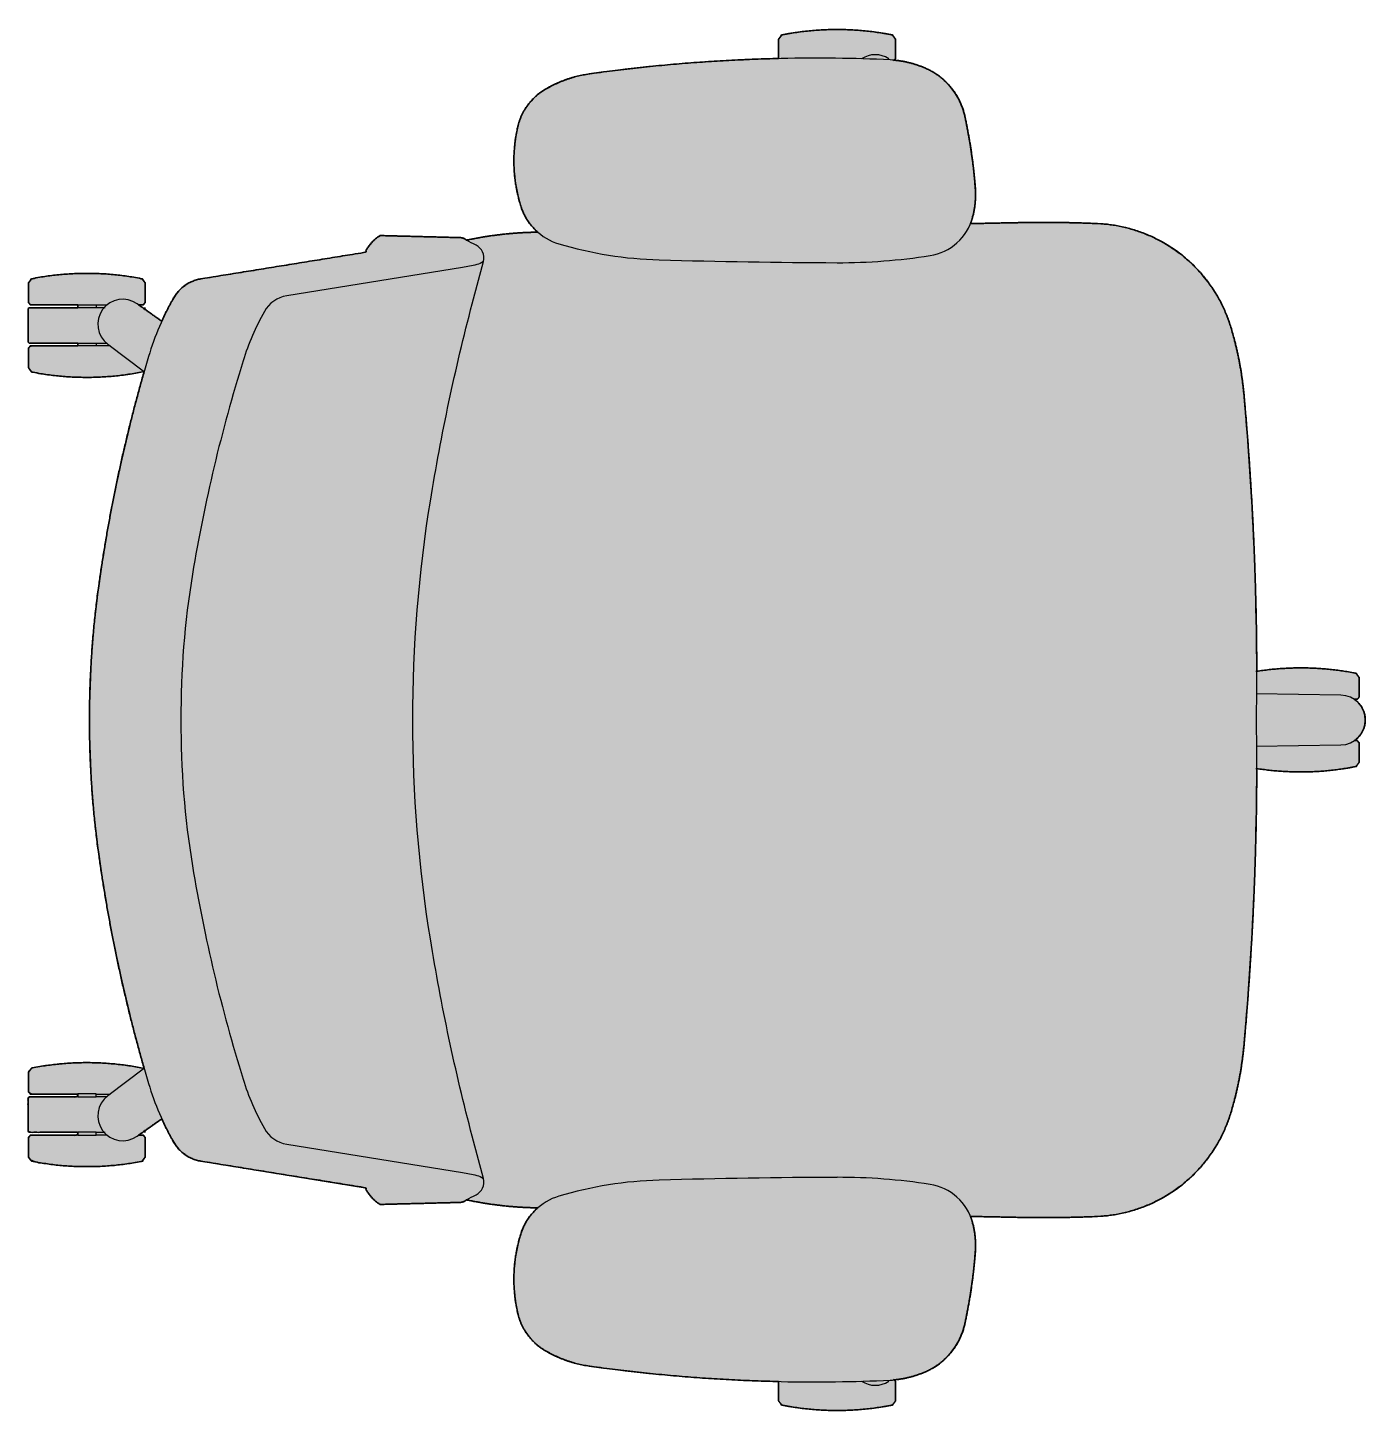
# Model space of a CAD drawing. Header units: millimetres. Extents: x 0 to 2114, y 0 to 2886.
# Drawn here: x 1334 to 2012, y 301 to 1002 of the extents above; entities that cross this region are included whole.
import ezdxf

# ---------------------------------------------------------------- set-up
doc = ezdxf.new("R2010")
doc.units = ezdxf.units.MM
doc.layers.add('Blocks', color=7, linetype='Continuous')
doc.layers.add('Blocks$Fill', color=7, linetype='Continuous', true_color=0xffffff)
doc.layers.add('Blocks$Inner', color=7, linetype='Continuous', lineweight=25, true_color=0x007f00)
doc.layers.add('Blocks$Outline', color=7, linetype='Continuous', lineweight=35, true_color=0xff3f3f)

# ---------------------------------------------------------------- blocks, each defined once
blk = doc.blocks.new('Verus Stool Office Chair Top')
at = {"layer": 'Blocks$Fill'}
blk.add_hatch(color=256, dxfattribs=at).paths.add_polyline_path([(446.39, -251.44), (471.2, -251.93), (490.94, -252.01), (510.66, -251.46), (512.01, -251.39), (513.36, -251.3), (514.71, -251.18), (516.07, -251.03), (517.44, -250.86), (518.8, -250.66), (520.17, -250.43), (521.55, -250.18), (522.92, -249.9), (524.29, -249.59), (525.67, -249.26), (527.04, -248.9), (528.41, -248.51), (529.78, -248.09), (531.14, -247.64), (532.5, -247.17), (533.85, -246.67), (535.2, -246.14), (536.54, -245.58), (537.87, -245), (539.2, -244.38), (540.51, -243.74), (541.82, -243.08), (543.11, -242.38), (544.39, -241.66), (545.66, -240.92), (546.92, -240.14), (548.16, -239.34), (549.38, -238.52), (550.59, -237.67), (551.79, -236.8), (552.96, -235.9), (554.12, -234.98), (555.26, -234.04), (556.38, -233.07), (557.48, -232.09), (558.55, -231.08), (559.61, -230.05), (560.65, -229.01), (561.66, -227.94), (562.65, -226.85), (563.61, -225.75), (564.56, -224.63), (565.48, -223.5), (566.37, -222.35), (567.24, -221.19), (568.08, -220.01), (568.9, -218.82), (569.69, -217.62), (570.46, -216.41), (571.2, -215.18), (571.91, -213.95), (572.6, -212.71), (573.26, -211.46), (573.89, -210.2), (574.5, -208.94), (575.08, -207.67), (575.64, -206.4), (576.16, -205.12), (576.67, -203.84), (577.14, -202.56), (577.59, -201.27), (578.01, -199.99), (578.41, -198.7), (579.61, -194.5), (580.7, -190.27), (581.69, -186.02), (582.57, -181.73), (583.35, -177.43), (584.01, -173.11), (584.57, -168.77), (585.01, -164.43), (587.77, -129.54), (589.77, -94.58), (591, -59.59), (591.46, -24.59), (594.58, -25.04), (597.71, -25.42), (600.85, -25.73), (604, -25.98), (607.16, -26.16), (610.32, -26.27), (613.49, -26.31), (616.66, -26.28), (619.83, -26.18), (622.99, -26.01), (626.15, -25.77), (629.3, -25.47), (632.43, -25.09), (635.56, -24.65), (638.67, -24.14), (641.76, -23.57), (643.32, -21.5), (643.32, -11.5), (642.39, -10.39), (641, -10.39), (641.32, -10.16), (641.63, -9.92), (641.94, -9.67), (642.24, -9.41), (642.54, -9.14), (642.82, -8.86), (643.1, -8.58), (643.36, -8.28), (643.62, -7.98), (643.86, -7.66), (644.1, -7.35), (644.32, -7.02), (644.54, -6.69), (644.74, -6.35), (644.93, -6.01), (645.11, -5.67), (645.28, -5.32), (645.44, -4.97), (645.59, -4.61), (645.72, -4.26), (645.84, -3.9), (645.95, -3.54), (646.05, -3.18), (646.14, -2.82), (646.22, -2.46), (646.28, -2.1), (646.34, -1.75), (646.38, -1.39), (646.42, -1.04), (646.44, -0.69), (646.45, -0.34), (646.46, 0), (646.45, 0.35), (646.44, 0.7), (646.41, 1.05), (646.38, 1.41), (646.33, 1.77), (646.28, 2.13), (646.21, 2.49), (646.13, 2.85), (646.04, 3.22), (645.94, 3.58), (645.83, 3.95), (645.7, 4.31), (645.56, 4.67), (645.41, 5.03), (645.25, 5.38), (645.08, 5.74), (644.89, 6.09), (644.7, 6.43), (644.49, 6.77), (644.27, 7.1), (644.04, 7.43), (643.8, 7.75), (643.55, 8.06), (643.28, 8.37), (643.01, 8.67), (642.73, 8.96), (642.44, 9.23), (642.14, 9.5), (641.83, 9.76), (641.52, 10.01), (641.2, 10.25), (640.87, 10.48), (642.39, 10.48), (643.32, 11.59), (643.32, 21.58), (641.76, 23.66), (638.67, 24.23), (635.56, 24.74), (632.43, 25.18), (629.3, 25.56), (626.15, 25.86), (622.99, 26.1), (619.83, 26.27), (616.66, 26.36), (613.49, 26.39), (610.32, 26.35), (607.16, 26.25), (604, 26.07), (600.85, 25.82), (597.71, 25.51), (594.58, 25.12), (591.46, 24.67), (591, 59.66), (589.77, 94.63), (587.77, 129.56), (585.01, 164.43), (584.57, 168.77), (584.01, 173.11), (583.35, 177.43), (582.57, 181.73), (581.69, 186.02), (580.7, 190.27), (579.61, 194.5), (578.41, 198.7), (578.01, 199.99), (577.59, 201.27), (577.14, 202.56), (576.67, 203.84), (576.16, 205.12), (575.64, 206.4), (575.08, 207.67), (574.5, 208.94), (573.89, 210.2), (573.26, 211.46), (572.6, 212.71), (571.91, 213.95), (571.2, 215.18), (570.46, 216.41), (569.69, 217.62), (568.9, 218.82), (568.08, 220.01), (567.24, 221.19), (566.37, 222.35), (565.48, 223.5), (564.56, 224.63), (563.61, 225.75), (562.65, 226.85), (561.66, 227.94), (560.65, 229.01), (559.61, 230.05), (558.55, 231.08), (557.48, 232.09), (556.38, 233.07), (555.26, 234.04), (554.12, 234.98), (552.96, 235.9), (551.79, 236.8), (550.59, 237.67), (549.38, 238.52), (548.16, 239.34), (546.92, 240.14), (545.66, 240.92), (544.39, 241.66), (543.11, 242.38), (541.82, 243.08), (540.51, 243.74), (539.2, 244.38), (537.87, 245), (536.54, 245.58), (535.2, 246.14), (533.85, 246.67), (532.5, 247.17), (531.14, 247.64), (529.78, 248.09), (528.41, 248.51), (527.04, 248.9), (525.67, 249.26), (524.29, 249.59), (522.92, 249.9), (521.55, 250.18), (520.17, 250.43), (518.8, 250.66), (517.44, 250.86), (516.07, 251.03), (514.71, 251.18), (513.36, 251.3), (512.01, 251.39), (510.66, 251.46), (490.94, 252.01), (471.2, 251.93), (446.39, 251.44), (446.69, 252.22), (446.97, 253.01), (447.22, 253.8), (447.44, 254.59), (447.68, 255.52), (447.9, 256.46), (448.1, 257.4), (448.28, 258.35), (448.44, 259.3), (448.58, 260.26), (448.7, 261.22), (448.79, 262.18), (448.87, 263.15), (448.93, 264.11), (448.96, 265.08), (448.98, 266.04), (448.98, 267.01), (448.95, 267.97), (448.9, 268.93), (448.84, 269.89), (447.96, 278.96), (446.78, 288), (445.29, 297), (443.5, 305.93), (443.28, 306.89), (443.02, 307.85), (442.74, 308.8), (442.43, 309.75), (442.09, 310.7), (441.72, 311.64), (441.32, 312.58), (440.89, 313.5), (440.44, 314.42), (439.95, 315.33), (439.44, 316.22), (438.89, 317.1), (438.32, 317.96), (437.73, 318.81), (437.11, 319.64), (436.46, 320.45), (435.79, 321.24), (435.09, 322.01), (434.38, 322.76), (433.64, 323.48), (432.88, 324.19), (432.1, 324.86), (431.31, 325.51), (430.5, 326.14), (429.67, 326.74), (428.83, 327.31), (427.98, 327.86), (427.11, 328.37), (426.24, 328.86), (425.36, 329.32), (424.46, 329.75), (423.57, 330.16), (421.93, 330.83), (420.28, 331.45), (418.6, 332.02), (416.9, 332.52), (415.18, 332.97), (413.45, 333.36), (411.71, 333.69), (409.97, 333.97), (408.87, 334.11), (407.78, 334.22), (408.39, 334.95), (408.39, 344.94), (406.83, 347.01), (403.38, 347.65), (399.91, 348.21), (396.42, 348.68), (392.91, 349.06), (389.39, 349.36), (385.86, 349.58), (382.33, 349.71), (378.79, 349.75), (375.25, 349.71), (371.72, 349.58), (368.19, 349.36), (364.67, 349.06), (361.16, 348.68), (357.67, 348.21), (354.2, 347.65), (350.75, 347.01), (349.2, 344.94), (349.2, 335.06), (325.13, 334.16), (301.1, 332.56), (277.12, 330.26), (253.23, 327.25), (251.74, 327.02), (250.25, 326.75), (248.76, 326.45), (247.28, 326.1), (245.8, 325.72), (244.34, 325.3), (242.88, 324.85), (241.44, 324.35), (240.01, 323.82), (238.59, 323.26), (237.19, 322.66), (235.81, 322.02), (234.45, 321.35), (233.1, 320.65), (231.78, 319.91), (230.47, 319.14), (229.87, 318.77), (229.27, 318.37), (228.67, 317.96), (228.09, 317.53), (227.51, 317.09), (226.94, 316.63), (226.39, 316.16), (225.84, 315.67), (225.3, 315.17), (224.78, 314.65), (224.27, 314.12), (223.77, 313.57), (223.28, 313.01), (222.81, 312.44), (222.35, 311.86), (221.9, 311.26), (221.48, 310.66), (221.06, 310.04), (220.67, 309.42), (220.28, 308.78), (219.92, 308.14), (219.57, 307.48), (219.24, 306.83), (218.93, 306.16), (218.63, 305.49), (218.36, 304.81), (218.09, 304.13), (217.85, 303.44), (217.63, 302.76), (217.42, 302.07), (217.23, 301.37), (217.06, 300.68), (216.52, 298.2), (216.06, 295.69), (215.69, 293.16), (215.4, 290.61), (215.19, 288.05), (215.07, 285.48), (215.04, 282.9), (215.09, 280.33), (215.23, 277.75), (215.46, 275.18), (215.77, 272.63), (216.16, 270.09), (216.64, 267.57), (217.21, 265.08), (217.85, 262.61), (218.57, 260.18), (218.87, 259.27), (219.21, 258.37), (219.57, 257.48), (219.97, 256.59), (220.4, 255.71), (220.86, 254.84), (221.36, 253.98), (221.88, 253.14), (222.44, 252.31), (223.03, 251.5), (223.65, 250.71), (224.29, 249.94), (224.63, 249.56), (224.97, 249.19), (225.31, 248.83), (225.66, 248.47), (226.02, 248.11), (226.39, 247.77), (226.76, 247.43), (227.14, 247.09), (225.83, 247.07), (221.45, 246.93), (217.07, 246.68), (212.7, 246.34), (208.33, 245.88), (203.98, 245.33), (199.64, 244.67), (195.32, 243.9), (191.02, 243.04), (190.94, 243.11), (190.85, 243.18), (190.76, 243.25), (190.67, 243.32), (190.57, 243.39), (190.48, 243.45), (190.38, 243.52), (190.28, 243.58), (190.18, 243.64), (190.08, 243.69), (189.98, 243.75), (189.88, 243.8), (189.77, 243.85), (189.67, 243.9), (189.56, 243.95), (189.45, 243.99), (189.34, 244.03), (189.23, 244.07), (189.12, 244.11), (189.01, 244.14), (188.9, 244.17), (188.78, 244.2), (188.67, 244.23), (188.56, 244.25), (188.44, 244.27), (188.33, 244.29), (188.22, 244.31), (188.1, 244.32), (187.99, 244.33), (187.88, 244.34), (187.76, 244.35), (187.65, 244.35), (147.25, 245.38), (146.95, 245.19), (146.65, 245), (146.35, 244.8), (146.06, 244.59), (145.77, 244.38), (145.49, 244.16), (145.2, 243.94), (144.92, 243.71), (144.65, 243.48), (144.38, 243.24), (144.11, 242.99), (143.85, 242.74), (143.59, 242.49), (143.34, 242.23), (143.09, 241.96), (142.84, 241.69), (142.6, 241.42), (142.37, 241.14), (142.14, 240.86), (141.92, 240.57), (141.7, 240.28), (141.49, 239.99), (141.29, 239.69), (141.09, 239.39), (140.89, 239.09), (140.7, 238.78), (140.52, 238.47), (140.35, 238.16), (140.18, 237.84), (140.01, 237.52), (139.85, 237.2), (139.7, 236.88), (56.56, 223.47), (56.04, 223.38), (55.52, 223.28), (55, 223.16), (54.48, 223.02), (53.97, 222.87), (53.45, 222.71), (52.94, 222.53), (52.43, 222.33), (51.92, 222.12), (51.42, 221.9), (50.92, 221.66), (50.44, 221.4), (49.95, 221.14), (49.48, 220.85), (49.01, 220.56), (48.55, 220.25), (48.1, 219.93), (47.66, 219.6), (47.22, 219.25), (46.8, 218.89), (46.39, 218.53), (45.99, 218.15), (45.61, 217.76), (45.23, 217.36), (44.87, 216.95), (44.52, 216.54), (44.18, 216.11), (43.86, 215.68), (43.55, 215.24), (43.25, 214.8), (42.97, 214.35), (42.7, 213.9), (41.07, 210.98), (39.51, 208.03), (38.02, 205.04), (36.6, 202.01), (24.78, 210.33), (27.32, 210.33), (28.25, 211.44), (28.25, 221.43), (26.7, 223.5), (23.25, 224.14), (19.78, 224.69), (16.28, 225.17), (12.78, 225.55), (9.26, 225.85), (5.73, 226.07), (2.2, 226.2), (-1.34, 226.24), (-4.88, 226.2), (-8.41, 226.07), (-11.94, 225.85), (-15.46, 225.55), (-18.97, 225.17), (-22.46, 224.69), (-25.93, 224.14), (-29.38, 223.5), (-30.94, 221.43), (-30.94, 211.44), (-30, 210.33), (-5.98, 210.33), (-5.98, 208.85), (-30.51, 208.85), (-31.16, 208.36), (-31.16, 191.42), (-30.51, 190.93), (-5.98, 190.93), (-5.98, 189.45), (-30, 189.45), (-30.94, 188.34), (-30.94, 178.35), (-29.38, 176.28), (-25.87, 175.63), (-22.34, 175.07), (-18.78, 174.59), (-15.21, 174.21), (-11.63, 173.91), (-8.04, 173.7), (-4.44, 173.57), (-0.84, 173.54), (2.76, 173.6), (6.36, 173.75), (9.95, 173.98), (13.53, 174.31), (17.1, 174.72), (20.65, 175.22), (24.18, 175.81), (27.68, 176.48), (20.58, 149.96), (14.4, 123.2), (9.15, 96.24), (4.83, 69.14), (3.69, 60.55), (2.7, 51.93), (1.86, 43.3), (1.18, 34.65), (0.66, 26), (0.28, 17.33), (0.06, 8.67), (0.06, -8.67), (0.28, -17.33), (0.66, -26), (1.18, -34.65), (1.86, -43.3), (2.7, -51.93), (3.69, -60.55), (4.83, -69.14), (9.15, -96.24), (14.4, -123.2), (20.58, -149.96), (27.68, -176.48), (24.18, -175.81), (20.65, -175.22), (17.1, -174.72), (13.53, -174.31), (9.95, -173.98), (6.36, -173.75), (2.76, -173.6), (-0.84, -173.54), (-4.44, -173.57), (-8.04, -173.7), (-11.63, -173.91), (-15.21, -174.21), (-18.78, -174.59), (-22.34, -175.07), (-25.87, -175.63), (-29.38, -176.28), (-30.94, -178.35), (-30.94, -188.34), (-30, -189.45), (-5.98, -189.45), (-5.98, -190.85), (-5.98, -190.93), (-30.51, -190.93), (-31.16, -191.42), (-31.16, -208.36), (-30.51, -208.85), (-5.98, -208.85), (-5.98, -210.24), (-5.98, -210.33), (-30, -210.33), (-30.94, -211.44), (-30.94, -221.43), (-29.38, -223.5), (-25.93, -224.14), (-22.46, -224.69), (-18.97, -225.17), (-15.46, -225.55), (-11.94, -225.85), (-8.41, -226.07), (-4.88, -226.2), (-1.34, -226.24), (2.2, -226.2), (5.73, -226.07), (9.26, -225.85), (12.78, -225.55), (16.28, -225.17), (19.78, -224.69), (23.25, -224.14), (26.7, -223.5), (28.25, -221.43), (28.25, -211.44), (27.32, -210.33), (24.78, -210.33), (36.6, -202.01), (38.02, -205.04), (39.51, -208.03), (41.07, -210.98), (42.7, -213.9), (42.97, -214.35), (43.25, -214.8), (43.55, -215.24), (43.86, -215.68), (44.18, -216.11), (44.52, -216.54), (44.87, -216.95), (45.23, -217.36), (45.61, -217.76), (45.99, -218.15), (46.39, -218.53), (46.8, -218.89), (47.22, -219.25), (47.66, -219.6), (48.1, -219.93), (48.55, -220.25), (49.01, -220.56), (49.48, -220.85), (49.95, -221.14), (50.44, -221.4), (50.92, -221.66), (51.42, -221.9), (51.92, -222.12), (52.43, -222.33), (52.94, -222.53), (53.45, -222.71), (53.97, -222.87), (54.48, -223.02), (55, -223.16), (55.52, -223.28), (56.04, -223.38), (56.56, -223.47), (139.7, -236.88), (139.85, -237.2), (140.01, -237.52), (140.18, -237.84), (140.35, -238.16), (140.52, -238.47), (140.7, -238.78), (140.89, -239.09), (141.09, -239.39), (141.29, -239.69), (141.49, -239.99), (141.7, -240.28), (141.92, -240.57), (142.14, -240.86), (142.37, -241.14), (142.6, -241.42), (142.84, -241.69), (143.09, -241.96), (143.34, -242.23), (143.59, -242.49), (143.85, -242.74), (144.11, -242.99), (144.38, -243.24), (144.65, -243.48), (144.92, -243.71), (145.2, -243.94), (145.49, -244.16), (145.77, -244.38), (146.06, -244.59), (146.35, -244.8), (146.65, -245), (146.95, -245.19), (147.25, -245.38), (187.65, -244.35), (187.76, -244.35), (187.88, -244.34), (187.99, -244.33), (188.1, -244.32), (188.22, -244.31), (188.33, -244.29), (188.44, -244.27), (188.56, -244.25), (188.67, -244.23), (188.78, -244.2), (188.9, -244.17), (189.01, -244.14), (189.12, -244.11), (189.23, -244.07), (189.34, -244.03), (189.45, -243.99), (189.56, -243.95), (189.67, -243.9), (189.77, -243.85), (189.88, -243.8), (189.98, -243.75), (190.08, -243.69), (190.18, -243.64), (190.28, -243.58), (190.38, -243.52), (190.48, -243.45), (190.57, -243.39), (190.67, -243.32), (190.76, -243.25), (190.85, -243.18), (190.94, -243.11), (191.02, -243.04), (195.32, -243.9), (199.64, -244.67), (203.98, -245.33), (208.33, -245.88), (212.7, -246.34), (217.07, -246.68), (221.45, -246.93), (225.83, -247.07), (227.14, -247.09), (226.76, -247.43), (226.39, -247.77), (226.02, -248.11), (225.66, -248.47), (225.31, -248.83), (224.97, -249.19), (224.63, -249.56), (224.29, -249.94), (223.65, -250.71), (223.03, -251.5), (222.44, -252.31), (221.88, -253.14), (221.36, -253.98), (220.86, -254.84), (220.4, -255.71), (219.97, -256.59), (219.57, -257.48), (219.21, -258.37), (218.87, -259.27), (218.57, -260.18), (217.85, -262.61), (217.21, -265.08), (216.64, -267.57), (216.16, -270.09), (215.77, -272.63), (215.46, -275.18), (215.23, -277.75), (215.09, -280.33), (215.04, -282.9), (215.07, -285.48), (215.19, -288.05), (215.4, -290.61), (215.69, -293.16), (216.06, -295.69), (216.52, -298.2), (217.06, -300.68), (217.23, -301.37), (217.42, -302.07), (217.63, -302.76), (217.85, -303.44), (218.09, -304.13), (218.36, -304.81), (218.63, -305.49), (218.93, -306.16), (219.24, -306.83), (219.57, -307.48), (219.92, -308.14), (220.28, -308.78), (220.67, -309.42), (221.06, -310.04), (221.48, -310.66), (221.9, -311.26), (222.35, -311.86), (222.81, -312.44), (223.28, -313.01), (223.77, -313.57), (224.27, -314.12), (224.78, -314.65), (225.3, -315.17), (225.84, -315.67), (226.39, -316.16), (226.94, -316.63), (227.51, -317.09), (228.09, -317.53), (228.67, -317.96), (229.27, -318.37), (229.87, -318.77), (230.47, -319.14), (231.78, -319.91), (233.1, -320.65), (234.45, -321.35), (235.81, -322.02), (237.19, -322.66), (238.59, -323.26), (240.01, -323.82), (241.44, -324.35), (242.88, -324.85), (244.34, -325.3), (245.8, -325.72), (247.28, -326.1), (248.76, -326.45), (250.25, -326.75), (251.74, -327.02), (253.23, -327.25), (277.12, -330.26), (301.1, -332.56), (325.13, -334.16), (349.2, -335.06), (349.2, -344.94), (350.75, -347.01), (354.2, -347.65), (357.67, -348.21), (361.16, -348.68), (364.67, -349.06), (368.19, -349.36), (371.72, -349.58), (375.25, -349.71), (378.79, -349.75), (382.33, -349.71), (385.86, -349.58), (389.39, -349.36), (392.91, -349.06), (396.42, -348.68), (399.91, -348.21), (403.38, -347.65), (406.83, -347.01), (408.39, -344.94), (408.39, -334.95), (407.78, -334.22), (408.87, -334.11), (409.97, -333.97), (411.71, -333.69), (413.45, -333.36), (415.18, -332.97), (416.9, -332.52), (418.6, -332.02), (420.28, -331.45), (421.93, -330.83), (423.57, -330.16), (424.46, -329.75), (425.36, -329.32), (426.24, -328.86), (427.11, -328.37), (427.98, -327.86), (428.83, -327.31), (429.67, -326.74), (430.5, -326.14), (431.31, -325.51), (432.1, -324.86), (432.88, -324.19), (433.64, -323.48), (434.38, -322.76), (435.09, -322.01), (435.79, -321.24), (436.46, -320.45), (437.11, -319.64), (437.73, -318.81), (438.32, -317.96), (438.89, -317.1), (439.44, -316.22), (439.95, -315.33), (440.44, -314.42), (440.89, -313.5), (441.32, -312.58), (441.72, -311.64), (442.09, -310.7), (442.43, -309.75), (442.74, -308.8), (443.02, -307.85), (443.28, -306.89), (443.5, -305.93), (445.29, -297), (446.78, -288), (447.96, -278.96), (448.84, -269.89), (448.9, -268.93), (448.95, -267.97), (448.98, -267.01), (448.98, -266.04), (448.96, -265.08), (448.93, -264.11), (448.87, -263.15), (448.79, -262.18), (448.7, -261.22), (448.58, -260.26), (448.44, -259.3), (448.28, -258.35), (448.1, -257.4), (447.9, -256.46), (447.68, -255.52), (447.44, -254.59), (447.22, -253.8), (446.97, -253.01), (446.69, -252.22)], flags=0)
at = {"layer": 'Blocks$Inner'}
for p, q in [((227.39, 247.1), (225.83, 247.07)), ((471.2, 251.93), (446.2, 251.43)), ((187.65, 244.35), (147.25, 245.38)), ((139.7, 236.88), (56.56, 223.47)), ((193.94, 210.78), (199.61, 232.24)), ((188.97, 229.18), (99.94, 214.86)), ((36.71, 201.93), (24.12, 210.79)), ((3.3, 210.33), (9.02, 210.33)), ((7.88, 208.85), (3.3, 208.85)), ((28.48, 208.36), (27.83, 208.85)), ((3.3, 190.93), (3.3, 189.45)), ((9.29, 190.37), (27.92, 176.4)), ((634.03, 12.62), (591.16, 13.27)), ((591.16, -13.27), (634.03, -12.62)), ((27.92, -176.4), (9.29, -190.37)), ((3.3, -189.37), (-5.98, -189.37)), ((-5.98, -190.85), (3.3, -190.85)), ((24.12, -210.79), (36.71, -201.93)), ((3.3, -208.76), (-5.98, -208.76)), ((-5.98, -210.24), (3.3, -210.24)), ((27.83, -208.85), (28.48, -208.36)), ((99.94, -214.86), (188.97, -229.18)), ((199.61, -232.24), (193.94, -210.78)), ((56.56, -223.47), (139.7, -236.88)), ((147.25, -245.38), (187.65, -244.35)), ((225.83, -247.07), (227.39, -247.1)), ((446.2, -251.43), (471.2, -251.93))]:
    blk.add_line(p, q, dxfattribs=at)
for points in [[(350.75, 347.01), (349.2, 344.94), (349.2, 335.02)], [(407.45, 333.84), (408.39, 334.95), (408.39, 344.94), (406.83, 347.01)], [(-29.38, 223.5), (-30.94, 221.43), (-30.94, 211.44), (-30, 210.33), (-5.98, 210.33), (-5.98, 208.85), (-30.51, 208.85), (-31.16, 208.36), (-31.16, 191.42), (-30.51, 190.93), (-5.98, 190.93)], [(24.59, 210.33), (27.32, 210.33), (28.25, 211.44), (28.25, 221.43), (26.7, 223.5)], [(-5.98, 210.33), (3.3, 210.33), (3.3, 208.85), (-5.98, 208.85)], [(-5.98, 189.45), (-30, 189.45), (-30.94, 188.34), (-30.94, 178.35), (-29.38, 176.28)], [(10.52, 189.45), (3.3, 189.45), (-5.98, 189.45), (-5.98, 190.93), (3.3, 190.93), (8.72, 190.93)], [(640.75, 10.48), (642.39, 10.48), (643.32, 11.59), (643.32, 21.58), (641.76, 23.66)], [(641.76, -23.57), (643.32, -21.5), (643.32, -11.5), (642.39, -10.39), (640.86, -10.39)], [(-29.38, -176.28), (-30.94, -178.35), (-30.94, -188.34), (-30, -189.45), (-5.98, -189.45), (-5.98, -190.93), (-30.51, -190.93), (-31.16, -191.42), (-31.16, -208.36), (-30.51, -208.85), (-5.98, -208.85), (-5.98, -210.33), (-30, -210.33), (-30.94, -211.44), (-30.94, -221.43), (-29.38, -223.5)], [(8.72, -190.93), (3.3, -190.93), (3.3, -189.45), (10.52, -189.45)], [(9.02, -210.33), (3.3, -210.33), (3.3, -208.85), (7.88, -208.85)], [(26.7, -223.5), (28.25, -221.43), (28.25, -211.44), (27.32, -210.33), (24.59, -210.33)], [(349.2, -335.02), (349.2, -344.94), (350.75, -347.01)], [(406.83, -347.01), (408.39, -344.94), (408.39, -334.95), (407.45, -333.84)]]:
    blk.add_lwpolyline(points, dxfattribs=at)
for centre, radius, start, end in [((378.79, 204.84), 144.91, 78.8431, 101.1569), ((398.18, 324.36), 12.62, 57.14625, 123.42235), ((367.62, -485.1), 820.36, 91.2032, 98.01505), ((367.62, -485.1), 820.36, 87.33598, 91.2032), ((402.77, 282.1), 52.36, 82.1014, 86.7409), ((402.77, 282.1), 52.36, 66.59803, 82.1014), ((409.92, 298.61), 34.37, 12.29186, 66.59803), ((261.61, 267.73), 60.11, 98.01505, 121.20107), ((245.73, 293.96), 29.45, 121.20107, 166.80782), ((179.51, 248.41), 270.18, 4.56057, 12.29186), ((291.69, 283.18), 76.65, 166.80782, 197.46736), ((403.64, 266.29), 45.34, 345.04177, 4.56057), ((246.06, 268.83), 28.82, 197.46736, 253.37715), ((421.82, 261.43), 26.53, 278.89221, 345.04177), ((229.48, 63.17), 183.94, 91.13553, 102.06857), ((483.57, -372.06), 624.11, 87.51224, 91.13553), ((507.45, 177.46), 74.07, 16.66378, 87.51224), ((157.4, 228.76), 19.47, 121.40391, 155.34706), ((187.51, 239.02), 5.33, 48.83403, 88.54588), ((192.64, 234.08), 7.21, 345.20983, 63.51393), ((294.15, 429.9), 196.91, 253.37715, 268.40881), ((392.19, 3959.18), 3727.56, 268.40881, 269.79408), ((379.86, 529.61), 297.97, 269.79408, 278.89221), ((-1.34, 81.33), 144.91, 78.8431, 101.1569), ((59.69, 204.13), 19.6, 99.1619, 150.09693), ((16.86, 200.47), 12.62, 54.87748, 233.12252), ((163.64, 144.34), 139.51, 150.09693, 163.45502), ((102.47, 199.17), 15.9, 99.13686, 150.81126), ((203.65, 142.65), 131.79, 150.81126, 162.68098), ((411.76, 148.82), 173.95, 5.14827, 16.66378), ((792.75, -42.55), 795.8, 163.45502, 171.93243), ((-1.34, 318.45), 144.91, 258.8431, 281.55429), ((846.34, -57.76), 805.01, 162.68098, 170.58462), ((-1008.37, 20.87), 1599.83, 359.25251, 5.14827), ((479.54, 3.06), 433.2, 170.58462, 180.40464), ((487.68, 0.7), 487.68, 171.93243, 180.08189), ((613.72, -118.52), 144.91, 78.8431, 99.0321), ((633.84, 0), 12.62, 270.87748, 89.12252), ((487.68, -0.7), 487.68, 179.91811, 188.06757), ((479.54, -3.06), 433.2, 179.59536, 189.41538), ((-1008.37, -20.87), 1599.83, 354.85173, 0.74749), ((613.72, 118.6), 144.91, 260.96834, 281.1569), ((792.75, 42.55), 795.8, 188.06757, 196.54498), ((846.34, 57.76), 805.01, 189.41538, 197.31902), ((411.76, -148.82), 173.95, 343.33622, 354.85173), ((-1.34, -318.45), 144.91, 78.44571, 101.1569), ((203.65, -142.65), 131.79, 197.31902, 209.18874), ((163.64, -144.34), 139.51, 196.54498, 209.90307), ((16.86, -200.47), 12.62, 126.87748, 305.12252), ((507.45, -177.46), 74.07, 272.48776, 343.33622), ((102.47, -199.17), 15.9, 209.18874, 260.86314), ((59.69, -204.13), 19.6, 209.90307, 260.8381), ((-1.34, -81.33), 144.91, 258.8431, 281.1569), ((157.4, -228.76), 19.47, 204.65294, 238.59609), ((192.64, -234.08), 7.21, 296.48607, 14.79017), ((294.15, -429.9), 196.91, 91.59119, 106.62285), ((392.19, -3959.18), 3727.56, 90.20592, 91.59119), ((379.86, -529.61), 297.97, 81.10779, 90.20592), ((421.82, -261.43), 26.53, 14.95823, 81.10779), ((187.51, -239.02), 5.33, 271.45412, 311.16597), ((229.48, -63.17), 183.94, 257.93143, 268.86447), ((246.06, -268.83), 28.82, 106.62285, 162.53264), ((483.57, 372.06), 624.11, 268.86447, 272.48776), ((403.64, -266.29), 45.34, 355.43943, 14.95823), ((291.69, -283.18), 76.65, 162.53264, 193.19218), ((179.51, -248.41), 270.18, 347.70814, 355.43943), ((245.73, -293.96), 29.45, 193.19218, 238.79893), ((409.92, -298.61), 34.37, 293.40197, 347.70814), ((261.61, -267.73), 60.11, 238.79893, 261.98495), ((367.62, 485.1), 820.36, 261.98495, 268.7968), ((367.62, 485.1), 820.36, 268.7968, 272.66402), ((398.18, -324.36), 12.62, 236.57765, 302.85375), ((402.77, -282.1), 52.36, 273.2591, 277.8986), ((402.77, -282.1), 52.36, 277.8986, 293.40197), ((378.79, -204.84), 144.91, 258.8431, 281.1569)]:
    blk.add_arc(centre, radius, start, end, dxfattribs=at)
at = {"layer": 'Blocks$Inner', "extrusion": (0, 0, -1)}
for centre, radius, start, end in [((-271.24, 391.84), 169.05, 296.48607, 298.3301), ((-193.69, 240.62), 10.26, 234.75477, 255.89718), ((-175.48, 313.09), 84.99, 255.89718, 260.86314), ((-1202.87, -55.61), 1043.5, 9.1819, 14.79017), ((-857.49, 0.22), 693.64, 359.98168, 9.1819), ((-857.49, -0.22), 693.64, 350.8181, 0.01832), ((-1202.87, 55.61), 1043.5, 345.20983, 350.8181), ((-175.48, -313.09), 84.99, 99.13686, 104.10282), ((-193.69, -240.62), 10.26, 104.10282, 125.24523), ((-271.24, -391.84), 169.05, 61.6699, 63.51393)]:
    blk.add_arc(centre, radius, start, end, dxfattribs=at)
at = {"layer": 'Blocks$Outline'}
for points in [[(-5.98, 208.85), (-30.51, 208.85), (-31.16, 208.36), (-31.16, 191.42), (-30.51, 190.93), (-5.98, 190.93)], [(-5.98, 210.33), (-5.98, 208.85)], [(-5.98, 190.93), (-5.98, 189.45)]]:
    blk.add_lwpolyline(points, dxfattribs=at)
for points, weights, knots in [([(407.78, 334.22), (408.08, 334.59), (408.39, 334.95), (408.39, 339.95), (408.39, 344.94), (407.61, 345.98), (406.83, 347.01), (378.79, 352.54), (350.75, 347.01), (349.97, 345.98), (349.2, 344.94), (349.2, 340), (349.2, 335.06)], [1, 1, 1, 1, 1, 1, 1, 0.981101003287, 1, 1, 1, 1, 1], [0.501529, 0.501529, 0.501529, 1.449339, 1.449339, 11.441658, 11.441658, 14.033055, 14.033055, 70.46776, 70.46776, 73.059157, 73.059157, 82.942703, 82.942703, 82.942703]), ([(349.2, 335.06), (300.98, 333.98), (253.23, 327.25), (241.02, 325.53), (230.47, 319.14), (219.88, 312.73), (217.06, 300.68), (212.26, 280.22), (218.57, 260.18), (221.01, 252.43), (227.14, 247.09)], [0.999957168913, 0.99825536707, 1, 0.979599787846, 1, 0.921840316659, 1, 0.964420182807, 1, 0.934432084651, 0.942553523121], [56.568122, 56.568122, 56.568122, 152.903323, 152.903323, 177.228203, 177.228203, 200.666103, 200.666103, 241.684369, 241.684369, 257.485793, 257.485793, 257.485793]), ([(446.39, 251.44), (447.02, 252.98), (447.44, 254.59), (449.46, 262.12), (448.84, 269.89), (447.39, 288.09), (443.5, 305.93), (439.75, 323.15), (423.57, 330.16), (417.03, 332.99), (409.97, 333.97), (408.87, 334.12), (407.78, 334.22)], [0.96756765819, 0.981722124075, 1, 0.98552826458, 1, 0.997724883162, 1, 0.889790330314, 1, 0.990861935086, 1, 0.99957378289, 0.999590913284], [486.072698, 486.072698, 486.072698, 489.527082, 489.527082, 504.973341, 504.973341, 541.430252, 541.430252, 574.007512, 574.007512, 588.175784, 588.175784, 590.380971, 590.380971, 590.380971]), ([(227.14, 247.09), (226.49, 247.08), (225.83, 247.07), (208.24, 246.72), (191.02, 243.04)], [1, 1, 1, 0.995452034193, 1], [0.258437, 0.258437, 0.258437, 1.559966, 1.559966, 36.658294, 36.658294, 36.658294]), ([(591.46, 24.67), (591.3, 94.69), (585.01, 164.43), (583.44, 181.9), (578.41, 198.7), (563.3, 249.18), (510.66, 251.46), (490.94, 252.32), (471.2, 251.93), (458.8, 251.68), (446.39, 251.44)], [0.999662707493, 0.99887512203, 1, 0.994954943097, 1, 0.814882770137, 1, 0.999500155322, 1, 1, 1], [380.339439, 380.339439, 380.339439, 520.28188, 520.28188, 555.243482, 555.243482, 646.837786, 646.837786, 686.305513, 686.305513, 711.126801, 711.126801, 711.126801]), ([(191.02, 243.04), (189.57, 244.3), (187.65, 244.35), (167.45, 244.87), (147.25, 245.38), (142.18, 242.28), (139.7, 236.88), (98.13, 230.18), (56.56, 223.47), (47.35, 221.99), (42.7, 213.9), (39.36, 208.1), (36.6, 202.01)], [1, 0.940549678009, 1, 1, 1, 0.956449695661, 1, 1, 1, 0.902829240579, 1, 0.997211541796, 0.996714460623], [505.716554, 505.716554, 505.716554, 509.411337, 509.411337, 549.820731, 549.820731, 561.354608, 561.354608, 645.566819, 645.566819, 662.989208, 662.989208, 676.353311, 676.353311, 676.353311]), ([(24.78, 210.33), (26.05, 210.33), (27.32, 210.33), (27.79, 210.88), (28.25, 211.44), (28.25, 216.43), (28.25, 221.43), (27.48, 222.47), (26.7, 223.5), (-1.34, 229.03), (-29.38, 223.5), (-30.16, 222.47), (-30.94, 221.43), (-30.94, 216.43), (-30.94, 211.44), (-30.47, 210.88), (-30, 210.33), (-17.99, 210.33), (-5.98, 210.33)], [1, 1, 1, 1, 1, 1, 1, 1, 1, 0.981101003287, 1, 1, 1, 1, 1, 1, 1, 1, 1], [0.187674, 0.187674, 0.187674, 2.730797, 2.730797, 4.180135, 4.180135, 14.172455, 14.172455, 16.763852, 16.763852, 73.198557, 73.198557, 75.789953, 75.789953, 85.782273, 85.782273, 87.231612, 87.231612, 111.254044, 111.254044, 111.254044]), ([(-5.98, 189.45), (-17.99, 189.45), (-30, 189.45), (-30.47, 188.9), (-30.94, 188.34), (-30.94, 183.35), (-30.94, 178.35), (-30.16, 177.32), (-29.38, 176.28), (-0.83, 170.65), (27.68, 176.48)], [1, 1, 1, 1, 1, 1, 1, 1, 1, 0.980424076673, 1], [9.282009, 9.282009, 9.282009, 33.304441, 33.304441, 34.753779, 34.753779, 44.746099, 44.746099, 47.337496, 47.337496, 106.284861, 106.284861, 106.284861]), ([(27.68, 176.48), (12.55, 123.6), (4.83, 69.14), (-0.05, 34.74), (0, 0), (-0.05, -34.74), (4.83, -69.14), (12.55, -123.6), (27.68, -176.48)], [0.999656871945, 0.99744870834, 1, 0.997472216108, 1, 0.997472216108, 1, 0.99744870834, 0.999656871945], [703.433604, 703.433604, 703.433604, 813.26097, 813.26097, 882.625678, 882.625678, 951.990386, 951.990386, 1061.817752, 1061.817752, 1061.817752]), ([(640.87, 10.48), (641.63, 10.48), (642.39, 10.48), (642.85, 11.04), (643.32, 11.59), (643.32, 16.59), (643.32, 21.58), (642.54, 22.62), (641.76, 23.66), (616.7, 28.6), (591.46, 24.67)], [1, 1, 1, 1, 1, 1, 1, 1, 1, 0.984670465249, 0.999702027005], [0.117585, 0.117585, 0.117585, 1.638213, 1.638213, 3.087551, 3.087551, 13.079871, 13.079871, 15.671268, 15.671268, 66.235811, 66.235811, 66.235811]), ([(641, -10.39), (646.46, -6.63), (646.46, 0), (646.46, 6.73), (640.87, 10.48)], [0.864029451572, 0.822810146248, 1, 0.820615662159, 0.865083949084], [50.40625, 50.40625, 50.40625, 62.50247, 62.50247, 74.7485, 74.7485, 74.7485]), ([(591.46, -24.59), (616.7, -28.51), (641.76, -23.57), (642.54, -22.53), (643.32, -21.5), (643.32, -16.5), (643.32, -11.5), (642.85, -10.95), (642.39, -10.39), (641.69, -10.39), (641, -10.39)], [0.999702577838, 0.984670861596, 1, 1, 1, 1, 1, 1, 1, 1, 1], [0.49534, 0.49534, 0.49534, 51.05968, 51.05968, 53.651076, 53.651076, 63.643396, 63.643396, 65.092735, 65.092735, 66.484054, 66.484054, 66.484054]), ([(446.39, -251.44), (458.8, -251.68), (471.2, -251.93), (490.94, -252.32), (510.66, -251.46), (563.3, -249.18), (578.41, -198.7), (583.44, -181.9), (585.01, -164.43), (591.3, -94.65), (591.46, -24.59)], [1, 1, 1, 0.999500155322, 1, 0.814882770137, 1, 0.994954943097, 1, 0.998874415989, 0.999663696918], [0.19005, 0.19005, 0.19005, 25.011338, 25.011338, 64.479065, 64.479065, 156.073369, 156.073369, 191.03497, 191.03497, 331.065248, 331.065248, 331.065248]), ([(27.68, -176.48), (-0.83, -170.65), (-29.38, -176.28), (-30.16, -177.32), (-30.94, -178.35), (-30.94, -183.35), (-30.94, -188.34), (-30.47, -188.9), (-30, -189.45), (-17.99, -189.45), (-5.98, -189.45), (-5.98, -190.15), (-5.98, -190.89), (-5.98, -190.93), (-18.25, -190.93), (-30.51, -190.93), (-30.83, -191.18), (-31.16, -191.42), (-31.16, -199.89), (-31.16, -208.36), (-30.83, -208.6), (-30.51, -208.85), (-18.25, -208.85), (-5.98, -208.85), (-5.98, -209.54), (-5.98, -210.28), (-5.98, -210.33), (-17.99, -210.33), (-30, -210.33), (-30.47, -210.88), (-30.94, -211.44), (-30.94, -216.43), (-30.94, -221.43), (-30.16, -222.47), (-29.38, -223.5), (-1.34, -229.03), (26.7, -223.5), (27.48, -222.47), (28.25, -221.43), (28.25, -216.43), (28.25, -211.44), (27.79, -210.88), (27.32, -210.33), (26.05, -210.33), (24.78, -210.33)], [1, 0.980424076672, 1, 1, 1, 1, 1, 1, 1, 1, 1, 1, 1, 1, 1, 1, 1, 1, 1, 1, 1, 1, 1, 1, 1, 1, 1, 1, 1, 1, 1, 1, 1, 1, 1, 0.981101003287, 1, 1, 1, 1, 1, 1, 1, 1, 1], [-2.51266, -2.51266, -2.51266, 56.434705, 56.434705, 59.026102, 59.026102, 69.018422, 69.018422, 70.46776, 70.46776, 94.490192, 94.490192, 95.882683, 95.970536, 95.970536, 120.497146, 120.497146, 121.310632, 121.310632, 138.243652, 138.243652, 139.057139, 139.057139, 163.583749, 163.583749, 164.97624, 165.064092, 165.064092, 189.086524, 189.086524, 190.535863, 190.535863, 200.528183, 200.528183, 203.119579, 203.119579, 259.554284, 259.554284, 262.145681, 262.145681, 272.138001, 272.138001, 273.587339, 273.587339, 276.130462, 276.130462, 276.130462]), ([(36.6, -202.01), (39.36, -208.1), (42.7, -213.9), (47.35, -221.99), (56.56, -223.47), (98.13, -230.18), (139.7, -236.88), (142.18, -242.28), (147.25, -245.38), (167.45, -244.87), (187.65, -244.35), (189.57, -244.3), (191.02, -243.04)], [0.996714460623, 0.997211541795, 1, 0.902829240578, 1, 1, 1, 0.956449695661, 1, 1, 1, 0.940549678009, 1], [1088.898045, 1088.898045, 1088.898045, 1102.262149, 1102.262149, 1119.684537, 1119.684537, 1203.896749, 1203.896749, 1215.430625, 1215.430625, 1255.840019, 1255.840019, 1259.534802, 1259.534802, 1259.534802]), ([(191.02, -243.04), (208.24, -246.72), (225.83, -247.07), (226.49, -247.08), (227.14, -247.09)], [1, 0.995452034193, 1, 1, 1], [0, 0, 0, 35.098328, 35.098328, 36.399857, 36.399857, 36.399857]), ([(227.14, -247.09), (221.01, -252.43), (218.57, -260.18), (212.26, -280.22), (217.06, -300.68), (219.88, -312.73), (230.47, -319.14), (241.02, -325.53), (253.23, -327.25), (300.98, -333.98), (349.2, -335.06)], [0.942553523121, 0.934432084652, 1, 0.964420182807, 1, 0.921840316659, 1, 0.979599787845, 1, 0.99825536707, 0.999957168913], [487.833276, 487.833276, 487.833276, 503.6347, 503.6347, 544.652966, 544.652966, 568.090866, 568.090866, 592.415746, 592.415746, 688.750947, 688.750947, 688.750947]), ([(407.78, -334.22), (408.87, -334.12), (409.97, -333.97), (417.03, -332.99), (423.57, -330.16), (439.75, -323.15), (443.5, -305.93), (447.39, -288.09), (448.84, -269.89), (449.46, -262.12), (447.44, -254.59), (447.02, -252.98), (446.39, -251.44)], [0.999590913284, 0.99957378289, 1, 0.990861935086, 1, 0.889790330314, 1, 0.997724883162, 1, 0.98552826458, 1, 0.981722124076, 0.967567658191], [154.938098, 154.938098, 154.938098, 157.143284, 157.143284, 171.311556, 171.311556, 203.888817, 203.888817, 240.345728, 240.345728, 255.791986, 255.791986, 259.246371, 259.246371, 259.246371]), ([(349.2, -335.06), (349.2, -340), (349.2, -344.94), (349.97, -345.98), (350.75, -347.01), (378.79, -352.54), (406.83, -347.01), (407.61, -345.98), (408.39, -344.94), (408.39, -339.95), (408.39, -334.95), (408.08, -334.59), (407.78, -334.22)], [1, 1, 1, 1, 1, 0.981101003287, 1, 1, 1, 1, 1, 1, 1], [0.034731, 0.034731, 0.034731, 9.918278, 9.918278, 12.509674, 12.509674, 68.94438, 68.94438, 71.535776, 71.535776, 81.528096, 81.528096, 82.475906, 82.475906, 82.475906])]:
    blk.add_rational_spline(points, weights, degree=2, knots=knots, dxfattribs=at)
for points in [[(36.6, 202.01), (30.69, 206.17), (24.78, 210.33)], [(24.78, -210.33), (30.69, -206.17), (36.6, -202.01)]]:
    blk.add_open_spline(points, degree=2, dxfattribs=at)

msp = doc.modelspace()

# ---------------------------------------------------------------- block references
at = {"layer": 'Blocks'}
msp.add_blockref('Verus Stool Office Chair Top', (1365.79, 651.7), dxfattribs=at)

doc.saveas('drawing.dxf')
